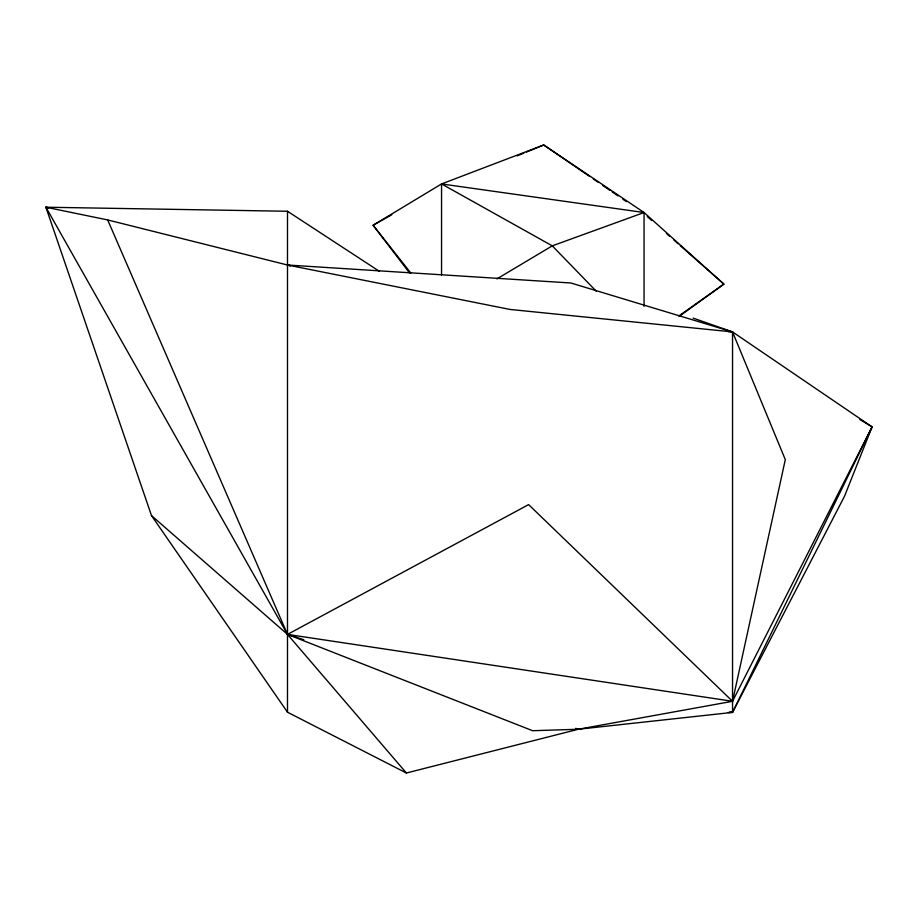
<?xml version="1.0" encoding="UTF-8"?>
<svg xmlns="http://www.w3.org/2000/svg" width="918" height="918" viewBox="0 0 918 918"><rect width="100%" height="100%" fill="white"/><g stroke="black" fill="none" stroke-linecap="round" stroke-linejoin="round"><path stroke-width="1.38" d="M379.444 271.361L287.495 211.266L45.9 207.216L151.493 515.595L287.495 712.219L406.399 773.013L578.374 729.248L732.541 701.295L785.303 459.631L732.541 331.914L693.136 318.098M47.266 209.717L45.9 207.216L107.67 219.93L287.495 265.015L570.904 282.996L732.541 331.914L872.1 426.893L844.468 496.351L732.541 712.391L578.374 729.248L532.624 730.717L287.495 634.407L151.493 515.595M859.856 419.537L872.1 426.893L732.541 712.391L728.238 712.506M48.631 208.042L45.9 207.216L287.495 634.407L732.541 701.295L872.1 426.893M679.928 315.849L723.889 284.11L644.057 212.528L543.731 144.987L441.547 183.944L373.098 225.243L409.485 272.875M678.769 315.999L723.889 284.11L680.249 245.645M496.913 278.9L552.28 245.852L644.057 212.528L644.057 306.394M391.768 214.766L373.098 225.243L410.828 273.036M107.67 219.93L287.495 634.407L528.607 504.613L732.541 701.295M517.19 155.865L523.822 153.145M526.484 152.055L543.731 144.987L589.769 176.543M728.261 331.559L732.541 331.914L732.541 712.391L729.707 711.978M732.541 331.914L510.018 309.446L287.495 265.015L290.226 265.853M441.547 274.964L441.547 183.944L644.057 212.528M287.495 265.015L290.295 265.635M288.86 634.843L303.812 639.72M575.655 728.364L578.374 729.248M441.547 183.944L552.28 245.852L596.184 291.132M593.303 178.964L598.031 182.2M602.747 185.436L609.827 190.29M612.191 191.908L618.089 195.947M622.817 199.183L626.363 201.616M647.259 216.556L651.516 220.309M666.411 233.447L669.612 236.259M673.869 240.011L678.127 243.763M287.495 634.407L406.399 773.013M287.495 211.266L287.495 712.219"/></g></svg>
